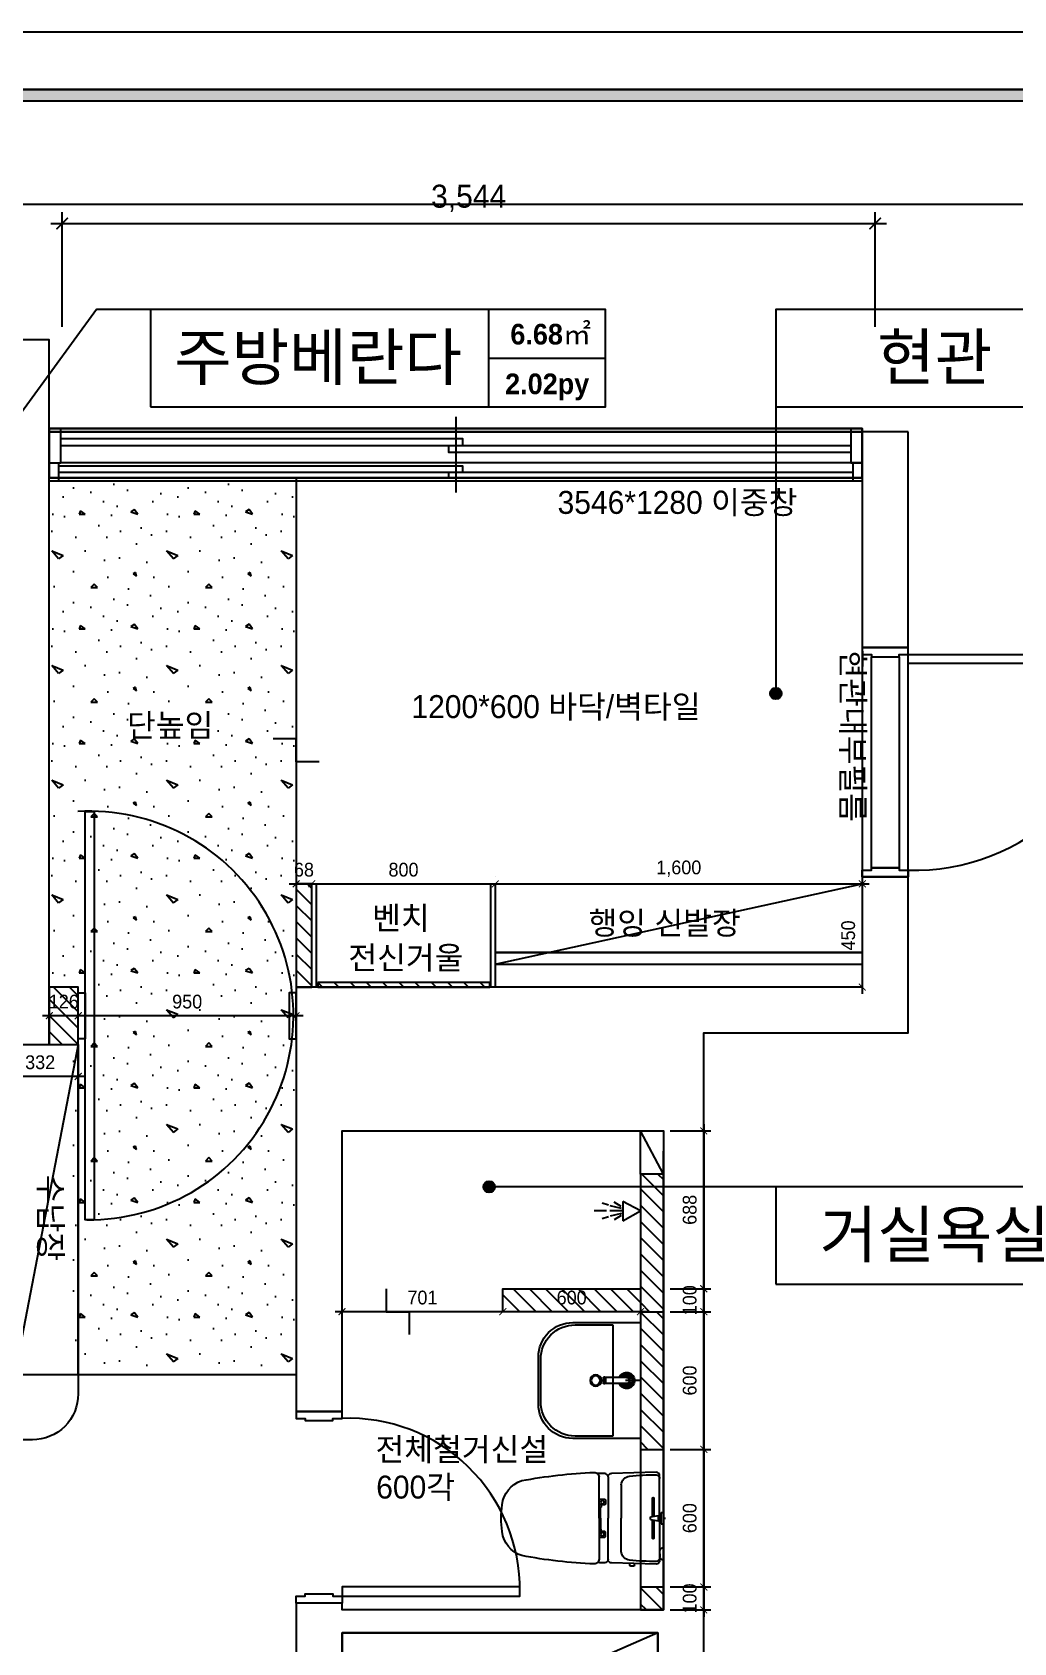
# Model space of a CAD drawing. Header units: inches. Extents: x 262342 to 305842, y 10210 to 38486.
# Drawn here: x 274748 to 279027, y 30966 to 37986 of the extents above; entities that cross this region are included whole.
import ezdxf
from ezdxf.enums import TextEntityAlignment as Align

# ---------------------------------------------------------------- set-up
doc = ezdxf.new("R2010")
doc.units = ezdxf.units.IN
doc.header["$LTSCALE"] = 50
doc.header["$MEASUREMENT"] = 0
doc.linetypes.add('HID', pattern=[2.5, 1.5, -1])
doc.linetypes.add('HIDDEN', pattern=[0.375, 0.25, -0.125])
for name, color, linetype in [('0-ELC TEXT', 7, 'Continuous'), ('03-TEXT', 3, 'Continuous'), ('03-WAL NEW', 3, 'Continuous'), ('06-FUR', 6, 'Continuous'), ('06-LIGHT', 4, 'Continuous'), ('07-DIM', 5, 'Continuous'), ('07-DIM WAL', 5, 'Continuous'), ('2CONTINUOUS', 2, 'Continuous'), ('3.기호.계단선', 30, 'Continuous'), ('BATH', 4, 'Continuous'), ('C-WIN', 4, 'Continuous'), ('CO-BATH', 6, 'Continuous'), ('CO-DO-FR', 7, 'Continuous'), ('CO-DOOR', 8, 'Continuous'), ('fin', 5, 'Continuous'), ('FORM(YOURNAME)-1', 1, 'Continuous'), ('FORM(YOURNAME)-11', 1, 'Continuous'), ('HAT', 8, 'Continuous'), ('HL', 6, 'HIDDEN'), ('TOILET-1', 6, 'Continuous')]:
    doc.layers.add(name, color=color, linetype=linetype)
doc.styles.add('HY 울릉도 L', font='')
doc.styles.add('YOURNAME', font='HY울릉도M.TTF')
doc.styles.add('넥슨고딕', font='NEXONLv1GothicBold.ttf')
doc.styles.add('코레일둥고', font='Korail_Round_Gothic_Medium.ttf')
doc.styles.get('HY 울릉도 L').set_extended_font_data('HY울릉도L')
doc.dimstyles.new('30', dxfattribs={"dimscale": 30, "dimtxt": 2, "dimasz": 1, "dimexe": 1, "dimexo": 1, "dimgap": 1, "dimtad": 1, "dimdec": 0, "dimrnd": 0.05, "dimdsep": 46, "dimlunit": 6, "dimtxsty": 'HY 울릉도 L', "dimblk": 'ARCHTICK', "dimcen": 2.5, "dimdle": 1, "dimclrd": 133, "dimclre": 133, "dimclrt": 30, "dimadec": 0, "dimazin": 0, "dimtfac": 1, "dimtdec": 0, "dimtix": 1, "dimtmove": 2, "dimatfit": 3, "dimldrblk": 'ARCHTICK', "dimfxl": 1, "dimlwd": -1, "dimlwe": -1, "dimarcsym": 0})
doc.dimstyles.new('50', dxfattribs={"dimscale": 50, "dimtxt": 2, "dimasz": 1, "dimexe": 1, "dimexo": 1, "dimgap": 1, "dimtad": 1, "dimdec": 0, "dimrnd": 0.05, "dimdsep": 46, "dimlunit": 6, "dimtxsty": 'HY 울릉도 L', "dimblk": 'ARCHTICK', "dimcen": 2.5, "dimdle": 1, "dimclrd": 133, "dimclre": 133, "dimclrt": 30, "dimadec": 0, "dimazin": 0, "dimtfac": 1, "dimtdec": 0, "dimtix": 1, "dimtmove": 2, "dimatfit": 3, "dimldrblk": 'ARCHTICK', "dimfxl": 1, "dimlwd": -1, "dimlwe": -1, "dimarcsym": 0})
pattern_1 = [(315, (259779.454, 32320.93), (35.35534, 35.35534), [])]
pattern_2 = [(315, (259779.454, 32420.93), (35.35534, 35.35534), [])]
pattern_3 = [(315, (259797.454, 32320.93), (35.35534, 35.35534), [])]

# ---------------------------------------------------------------- blocks, each defined once
blk = doc.blocks.new('FORM-ELEVATION')
at = {"layer": 'FORM(YOURNAME)-11'}
h = blk.add_hatch(color=256, dxfattribs=at)
h.dxf.hatch_style = 1
h.paths.add_polyline_path([(-10309, 35708), (71691, 35708), (71691, 35508), (-10309, 35508)])
h.paths.add_polyline_path([(-10309, -21492), (71691, -21492), (71691, -21692), (-10309, -21692)])
at = {"layer": 'Defpoints', "color": 158}
for points in [[(-10309, -21692), (71691, -21692), (71691, 35708), (-10309, 35708)], [(-8309, 33708), (61071, 33708), (61071, -19692), (-8309, -19692)]]:
    blk.add_lwpolyline(points, close=True, dxfattribs=at)
at = {"layer": 'FORM(YOURNAME)-11', "color": 250}
blk.add_lwpolyline([(-11309, -22692), (72691, -22692), (72691, 36708), (-11309, 36708)], close=True, dxfattribs=at)
at = {"layer": 'FORM(YOURNAME)-11'}
blk.add_lwpolyline([(-10309, 35708), (71691, 35708), (71691, 35508), (-10309, 35508)], close=True, dxfattribs=at)
at = {"layer": 'FORM(YOURNAME)-11', "color": 3, "style": 'YOURNAME'}
for tag, height, p in [('1', 450, (71041, -1219)), ('2', 450, (71041, -1863)), ('3', 450, (71041, -3150)), ('4', 450, (71041, -5081)), ('5', 515, (71041, -7398)), ('6', 515, (71041, -9650)), ('7', 515, (71041, -11903)), ('8', 515, (71041, -14155)), ('9', 515, (71041, -16408)), ('10', 515, (66791, -18596)), ('11', 515, (71041, -18660)), ('12', 515, (66791, -20848)), ('13', 515, (71041, -20848))]:
    blk.add_attdef(tag, text='', height=height, dxfattribs=at).set_placement(p, align=Align.MIDDLE_RIGHT)
blk = doc.blocks.new('_ArchTick')
at = {"color": 0, "linetype": 'ByBlock', "const_width": 0.15}
blk.add_lwpolyline([(-0.5, -0.5), (0.5, 0.5)], dxfattribs=at)
blk = doc.blocks.new('*D1011')
at = {"layer": '07-DIM', "color": 133}
for p, q in [((274829, 37152), (278473, 37152)), ((274879, 36702), (274879, 37202)), ((278423, 36702), (278423, 37202))]:
    blk.add_line(p, q, dxfattribs=at)
at = {"layer": 'Defpoints', "color": 0}
for p in [(278423, 37152), (274879, 36652), (278423, 36652)]:
    blk.add_point(p, dxfattribs=at)
at = {"layer": '07-DIM', "color": 133, "xscale": 50, "yscale": 50, "zscale": 50, "rotation": 180}
blk.add_blockref('_ArchTick', (274879, 37152), dxfattribs=at)
at = {"layer": '07-DIM', "color": 133, "xscale": 50, "yscale": 50, "zscale": 50}
blk.add_blockref('_ArchTick', (278423, 37152), dxfattribs=at)
at = {"layer": '07-DIM', "color": 30, "insert": (276651, 37262), "char_height": 100, "attachment_point": 5, "style": 'HY 울릉도 L'}
blk.add_mtext('3,544', dxfattribs=at)
blk = doc.blocks.new('vudausseh')
at = {"layer": '2CONTINUOUS'}
for points in [[(273935, 36645.5), (273935, 36445.5), (274670, 36445.5), (274670, 35087.5), (274135, 35087.5), (274135, 34867.5), (274357, 34867.5), (274357, 32070.5), (273307, 32070.5), (273307, 31850.5), (274617, 31850.5), (274617, 33574), (274823, 33574), (274823, 36645.5), (273935, 36645.5)], [(278567, 34304), (278367, 34304), (278367, 33824), (275899, 33824), (275899, 31974), (276099, 31974), (276099, 33197), (277500, 33197), (277500, 31109), (276099, 31109), (276099, 31139), (275899, 31139), (275899, 30409), (276099, 30409), (276099, 31009), (277476, 31009), (277476, 26152), (277676, 26152), (277676, 33624), (278567, 33624), (278567, 34304)]]:
    blk.add_lwpolyline(points, dxfattribs=at)
blk.add_lwpolyline([(278567, 36244), (278367, 36244), (278367, 35304), (278567, 35304)], close=True, dxfattribs=at)
at = {"layer": '3.기호.계단선', "color": 7}
blk.add_line((275899, 32134), (274617, 32134), dxfattribs=at)
at = {"layer": 'C-WIN'}
for p, q in [((276595, 36309), (276595, 35979)), ((278317, 36259), (274873, 36259)), ((278317, 36109), (274873, 36109)), ((278367, 36109), (274873, 36109)), ((278327, 36029), (274863, 36029))]:
    blk.add_line(p, q, dxfattribs=at)
for points in [[(278367, 36029), (274823, 36029), (274823, 36259), (278367, 36259)], [(278367, 36244), (274823, 36244), (274823, 36044), (278367, 36044)], [(274823, 36244), (278367, 36244), (278367, 36044), (274823, 36044)]]:
    blk.add_lwpolyline(points, close=True, dxfattribs=at)
for points in [[(274823, 36109), (274873, 36109), (274873, 36259), (274823, 36259), (274823, 36209)], [(278367, 36209), (278367, 36259), (278317, 36259), (278317, 36109), (278367, 36109)], [(274873, 36184), (276625, 36184), (276625, 36214), (274873, 36214)], [(278317, 36154), (276565, 36154), (276565, 36184), (278317, 36184)], [(274863, 36109), (274863, 36029), (274823, 36029)], [(274863, 36069), (276625, 36069), (276625, 36094), (274863, 36094)], [(278367, 36029), (278327, 36029), (278327, 36109)], [(278327, 36044), (276565, 36044), (276565, 36069), (278327, 36069)]]:
    blk.add_lwpolyline(points, dxfattribs=at)
at = {"layer": 'CO-DO-FR'}
for points in [[(278367, 34304), (278567, 34304), (278567, 35304), (278367, 35304)], [(278567, 35304), (278367, 35304), (278367, 35274), (278407, 35274), (278407, 35264), (278527, 35264), (278527, 35274), (278567, 35274), (278567, 35304)], [(278527, 34344), (278407, 34344), (278407, 35264), (278527, 35264)], [(278567, 34304), (278367, 34304), (278367, 34334), (278407, 34334), (278407, 34344), (278527, 34344), (278527, 34334), (278567, 34334), (278567, 34304)], [(276099, 31974), (275899, 31974), (275899, 31944), (275939, 31944), (275939, 31934), (276059, 31934), (276059, 31944), (276099, 31944), (276099, 31974)], [(276099, 31139), (275899, 31139), (275899, 31169), (275939, 31169), (275939, 31179), (276059, 31179), (276059, 31169), (276099, 31169), (276099, 31139)]]:
    blk.add_lwpolyline(points, close=True, dxfattribs=at)
at = {"layer": 'CO-DOOR'}
for points in [[(279507, 35234), (278567, 35234), (278567, 35274), (279507, 35274)], [(276874, 31209), (276099, 31209), (276099, 31169), (276874, 31169)]]:
    blk.add_lwpolyline(points, close=True, dxfattribs=at)
for centre, radius, start, end in [((278596.6, 35244), 910.5, 268.13858, 0.6293), ((276128.5, 31199), 745.6, 359.23151, 92.26634)]:
    blk.add_arc(centre, radius, start, end, dxfattribs=at)
at = {"layer": '0-ELC TEXT', "style": '코레일둥고'}
blk.add_text('3546*1280 이중창 ', height=100, dxfattribs=at).set_placement((277038.5, 35886.5))
blk = doc.blocks.new('A$C4B2D31F0')
for p, q in [((168.9, 707.3), (216.9, 707.3)), ((192.9, 707.3), (192.9, 716))]:
    blk.add_line(p, q)
at = {"layer": 'fin', "color": 4}
for p, q in [((185, 690.9), (20.4, 690.9)), ((37.2, 692.3), (24.7, 692.3)), ((37.2, 692.3), (49.7, 692.3)), ((200.9, 690.9), (365.5, 690.9)), ((47.7, 523.7), (192.9, 523.7)), ((338.2, 523.7), (192.9, 523.7)), ((12.6, 465.9), (192.9, 465.9)), ((192.9, 426.6), (13.7, 426.6)), ((373.3, 465.9), (192.9, 465.9)), ((192.9, 426.6), (372.2, 426.6))]:
    blk.add_line(p, q, dxfattribs=at)
for points in [[(20.4, 690.9), (7.9, 690.9, 0.421209), (-7.1, 675.5), (-2.4, 480.5, 0.001659)], [(365.5, 690.9), (378, 690.9, -0.421209), (392.9, 675.5), (388.3, 480.5, -0.001659)], [(12.6, 465.9, 0.371724), (-1.8, 451.2, 0.003515), (-1, 420.3, 0.320541)], [(373.3, 465.9, -0.371724), (387.7, 451.2, -0.003515), (386.9, 420.3, -0.320541)]]:
    blk.add_lwpolyline(points, format="xyb", dxfattribs=at)
for centre, radius, start, end in [((24.7, 707.3), 15, 180, 270), ((49.7, 707.3), 15, 270, 0), ((1004.3, 663.1), 1000, 179.31159, 185.94375), ((20.4, 674.9), 16, 90, 179.31159), ((365.5, 674.9), 16, 0.68841, 90), ((-618.4, 663.1), 1000, 354.05625, 0.68841), ((49.4, 563.7), 40, 185.94375, 267.51291), ((336.5, 563.7), 40, 272.48709, 354.05625), ((13.7, 406.6), 20, 90, 182.3333), ((12.6, 480.9), 15, 181.36509, 270), ((372.2, 406.6), 20, 357.6667, 90), ((373.3, 480.9), 15, 270, 358.63491), ((2197.7, 495.6), 2205.9, 182.3333, 190.60807), ((-1811.8, 495.6), 2205.9, 349.39193, 357.6667), ((148.7, 128.9), 125.5, 198.2964, 263.42408), ((237.2, 128.9), 125.5, 276.57592, 341.7036), ((192.9, 405.9), 405.9, 261.69926, 270), ((192.9, 405.9), 405.9, 270, 278.30074)]:
    blk.add_arc(centre, radius, start, end, dxfattribs=at)
at = {"layer": 'HL', "linetype": 'Continuous'}
for p, q in [((168.9, 697.3), (168.9, 707.3)), ((216.9, 697.3), (216.9, 707.3)), ((106.4, 666.3), (184.4, 666.3)), ((106.4, 659.3), (185.5, 659.3)), ((168.9, 697.3), (216.9, 697.3)), ((186, 692.5), (180.6, 697.3)), ((181.6, 685.5), (186, 692.5)), ((187, 651.2), (181.6, 685.5)), ((181.6, 685.5), (204.3, 685.5)), ((186, 692.5), (199.9, 692.5)), ((187, 651.2), (198.9, 651.2)), ((198.9, 651.2), (204.3, 685.5)), ((199.9, 692.5), (205.3, 697.3)), ((204.3, 685.5), (199.9, 692.5)), ((200.4, 659.3), (279.4, 659.3)), ((201.4, 666.3), (279.4, 666.3)), ((-16, 576.9), (-16, 564.8)), ((-12, 580.9), (-4.8, 580.9)), ((-12, 560.8), (-4.3, 560.8)), ((192.9, 433.7), (146.6, 433.7)), ((192.9, 433.7), (239.3, 433.7))]:
    blk.add_line(p, q, dxfattribs=at)
for points in [[(110.4, 426.6), (110.4, 450.8, -0.414214), (114.4, 454.8), (130.9, 454.8, -0.414214), (134.9, 450.8), (134.9, 435.2), (134.9, 426.6)], [(134.9, 435.2), (144.6, 435.2, -0.414214), (146.6, 433.2), (146.6, 426.6)], [(251, 435.2), (241.3, 435.2, 0.414214), (239.3, 433.2), (239.3, 426.6)], [(275.5, 426.6), (275.5, 450.8, 0.414214), (271.5, 454.8), (255, 454.8, 0.414214), (251, 450.8), (251, 435.2), (251, 426.6)]]:
    blk.add_lwpolyline(points, format="xyb", dxfattribs=at)
for centre in [(122.9, 440.9), (262.9, 440.9)]:
    blk.add_circle(centre, 8, dxfattribs=at)
for centre, radius, start, end in [((106.4, 662.8), 3.5, 90, 270), ((279.4, 662.8), 3.5, 270, 90), ((-12, 576.9), 4, 90, 180), ((-12, 564.8), 4, 180, 270)]:
    blk.add_arc(centre, radius, start, end, dxfattribs=at)
blk = doc.blocks.new('B-003')
blk.add_line((0, 0), (0, -65))
at = {"layer": 'CO-BATH'}
for p, q in [((-252.5, 0), (-252.5, -295)), ((252.5, 0), (-252.5, 0)), ((252.5, -295), (252.5, 0)), ((-102.5, -445), (102.5, -445))]:
    blk.add_line(p, q, dxfattribs=at)
at = {"layer": 'CO-BATH', "color": 8}
for p, q in [((-12.5, -60), (-12.5, -150.5)), ((12.5, -60), (12.5, -150.5)), ((-242.5, -120), (-242.5, -285)), ((242.5, -120), (-242.5, -120)), ((242.5, -285), (242.5, -120)), ((-14.5, -155.5), (-14.5, -160.5)), ((-14.5, -160.5), (14.5, -160.5)), ((-13.5, -150.5), (-13.5, -155.5)), ((13.5, -150.5), (13.5, -155.5)), ((14.5, -155.5), (14.5, -160.5)), ((-92.5, -435), (92.5, -435))]:
    blk.add_line(p, q, dxfattribs=at)
at = {"layer": 'CO-BATH', "color": 251}
for p, q in [((-14.5, -155.5), (14.5, -155.5)), ((-13.5, -150.5), (13.5, -150.5))]:
    blk.add_line(p, q, dxfattribs=at)
at = {"layer": 'CO-BATH', "color": 8}
blk.add_circle((0, -195), 25, dxfattribs=at)
at = {"layer": 'CO-BATH', "color": 251}
blk.add_circle((0, -195), 20, dxfattribs=at)
at = {"layer": 'CO-BATH', "color": 8}
for centre, radius, start, end in [((0, -60), 35, 290.92481, 249.07514), ((0, -60), 12.5, 359.99998, 179.99998), ((-92.5, -285), 150, 180, 270), ((92.5, -285), 150, 270, 0)]:
    blk.add_arc(centre, radius, start, end, dxfattribs=at)
at = {"layer": 'CO-BATH', "color": 251}
for radius, start, end in [(30, 294.62429, 245.37566), (25, 299.99998, 239.99998), (18, 313.98294, 226.01701)]:
    blk.add_arc((0, -60), radius, start, end, dxfattribs=at)
at = {"layer": 'CO-BATH'}
for centre, start, end in [((-102.5, -295), 180, 270), ((102.5, -295), 270, 0)]:
    blk.add_arc(centre, 150, start, end, dxfattribs=at)
blk = doc.blocks.new('*D1148')
at = {"layer": '07-DIM WAL', "color": 133}
for p, q in [((276800, 32439), (276800, 32439)), ((277400, 32439), (277400, 32439)), ((277430, 32409), (276770, 32409))]:
    blk.add_line(p, q, dxfattribs=at)
at = {"layer": 'Defpoints', "color": 0}
for p in [(276800, 32409), (276800, 32409), (277400, 32409)]:
    blk.add_point(p, dxfattribs=at)
at = {"layer": '07-DIM WAL', "color": 133, "xscale": 30, "yscale": 30, "zscale": 30, "rotation": 180}
blk.add_blockref('_ArchTick', (276800, 32409), dxfattribs=at)
at = {"layer": '07-DIM WAL', "color": 133, "xscale": 30, "yscale": 30, "zscale": 30}
blk.add_blockref('_ArchTick', (277400, 32409), dxfattribs=at)
at = {"layer": '07-DIM WAL', "color": 30, "insert": (277100, 32470.3), "char_height": 60, "attachment_point": 5, "style": 'HY 울릉도 L'}
blk.add_mtext('600', dxfattribs=at)
blk = doc.blocks.new('*D1149')
at = {"layer": '07-DIM WAL', "color": 133}
for p, q in [((276099, 32439), (276099, 32439)), ((276800, 32439), (276800, 32439)), ((276830, 32409), (276069, 32409))]:
    blk.add_line(p, q, dxfattribs=at)
at = {"layer": 'Defpoints', "color": 0}
for p in [(276099, 32409), (276099, 32409), (276800, 32409)]:
    blk.add_point(p, dxfattribs=at)
at = {"layer": '07-DIM WAL', "color": 133, "xscale": 30, "yscale": 30, "zscale": 30, "rotation": 180}
blk.add_blockref('_ArchTick', (276099, 32409), dxfattribs=at)
at = {"layer": '07-DIM WAL', "color": 133, "xscale": 30, "yscale": 30, "zscale": 30}
blk.add_blockref('_ArchTick', (276800, 32409), dxfattribs=at)
at = {"layer": '07-DIM WAL', "color": 30, "insert": (276449.5, 32470.3), "char_height": 60, "attachment_point": 5, "style": 'HY 울릉도 L'}
blk.add_mtext('701', dxfattribs=at)
blk = doc.blocks.new('AC-8')
at = {"layer": 'BATH'}
for p, q in [((-50.8, 54), (-0.1, 142.7)), ((-0.1, 142.7), (45.4, 54)), ((45.4, 54), (-50.8, 54)), ((-24.7, 46.5), (-46.3, 12.2)), ((-13.5, 47.3), (-27.7, -7.9)), ((-1.6, 49.5), (-1.6, -10.8)), ((10.4, 47.3), (24.5, -7.9)), ((21.6, 46.5), (43.2, 12.2)), ((-31.4, -16.2), (-41.1, -49)), ((-1.6, -27.3), (-1.6, -88.5)), ((28.3, -16.2), (38, -49))]:
    blk.add_line(p, q, dxfattribs=at)
blk = doc.blocks.new('*D1150')
at = {"layer": '07-DIM WAL', "color": 133}
for p, q in [((277676, 33227), (277676, 32479)), ((277530, 33197), (277706, 33197)), ((277530, 32509), (277706, 32509))]:
    blk.add_line(p, q, dxfattribs=at)
at = {"layer": 'Defpoints', "color": 0}
for p in [(277500, 33197), (277500, 32509), (277676, 32509)]:
    blk.add_point(p, dxfattribs=at)
at = {"layer": '07-DIM WAL', "color": 133, "xscale": 30, "yscale": 30, "zscale": 30}
for p, rotation in [((277676, 33197), 90), ((277676, 32509), 270)]:
    blk.add_blockref('_ArchTick', p, dxfattribs=dict(at, rotation=rotation))
at = {"layer": '07-DIM WAL', "color": 30, "insert": (277614.697422, 32853), "char_height": 60, "attachment_point": 5, "rotation": 90, "style": 'HY 울릉도 L'}
blk.add_mtext('688', dxfattribs=at)
blk = doc.blocks.new('*D1151')
at = {"layer": '07-DIM WAL', "color": 133}
for p, q in [((277530, 32509), (277706, 32509)), ((277676, 32539), (277676, 32379)), ((277530, 32409), (277706, 32409))]:
    blk.add_line(p, q, dxfattribs=at)
at = {"layer": 'Defpoints', "color": 0}
for p in [(277500, 32509), (277500, 32409), (277676, 32409)]:
    blk.add_point(p, dxfattribs=at)
at = {"layer": '07-DIM WAL', "color": 133, "xscale": 30, "yscale": 30, "zscale": 30}
for p, rotation in [((277676, 32509), 270), ((277676, 32409), 90)]:
    blk.add_blockref('_ArchTick', p, dxfattribs=dict(at, rotation=rotation))
at = {"layer": '07-DIM WAL', "color": 30, "insert": (277614.7, 32459), "char_height": 60, "attachment_point": 5, "rotation": 90, "style": 'HY 울릉도 L'}
blk.add_mtext('100', dxfattribs=at)
blk = doc.blocks.new('*D1152')
at = {"layer": '07-DIM WAL', "color": 133}
for p, q in [((277676, 32439), (277676, 31779)), ((277530, 32409), (277706, 32409)), ((277530, 31809), (277706, 31809))]:
    blk.add_line(p, q, dxfattribs=at)
at = {"layer": 'Defpoints', "color": 0}
for p in [(277500, 32409), (277500, 31809), (277676, 31809)]:
    blk.add_point(p, dxfattribs=at)
at = {"layer": '07-DIM WAL', "color": 133, "xscale": 30, "yscale": 30, "zscale": 30}
for p, rotation in [((277676, 32409), 90), ((277676, 31809), 270)]:
    blk.add_blockref('_ArchTick', p, dxfattribs=dict(at, rotation=rotation))
at = {"layer": '07-DIM WAL', "color": 30, "insert": (277614.7, 32109), "char_height": 60, "attachment_point": 5, "rotation": 90, "style": 'HY 울릉도 L'}
blk.add_mtext('600', dxfattribs=at)
blk = doc.blocks.new('*D1153')
at = {"layer": '07-DIM WAL', "color": 133}
for p, q in [((277530, 31809), (277706, 31809)), ((277676, 31839), (277676, 31179)), ((277530, 31209), (277706, 31209))]:
    blk.add_line(p, q, dxfattribs=at)
at = {"layer": 'Defpoints', "color": 0}
for p in [(277500, 31809), (277500, 31209), (277676, 31209)]:
    blk.add_point(p, dxfattribs=at)
at = {"layer": '07-DIM WAL', "color": 133, "xscale": 30, "yscale": 30, "zscale": 30}
for p, rotation in [((277676, 31809), 90), ((277676, 31209), 270)]:
    blk.add_blockref('_ArchTick', p, dxfattribs=dict(at, rotation=rotation))
at = {"layer": '07-DIM WAL', "color": 30, "insert": (277614.7, 31509), "char_height": 60, "attachment_point": 5, "rotation": 90, "style": 'HY 울릉도 L'}
blk.add_mtext('600', dxfattribs=at)
blk = doc.blocks.new('*D1154')
at = {"layer": '07-DIM WAL', "color": 133}
for p, q in [((277530, 31209), (277706, 31209)), ((277676, 31239), (277676, 31079)), ((277530, 31109), (277706, 31109))]:
    blk.add_line(p, q, dxfattribs=at)
at = {"layer": 'Defpoints', "color": 0}
for p in [(277500, 31209), (277500, 31109), (277676, 31109)]:
    blk.add_point(p, dxfattribs=at)
at = {"layer": '07-DIM WAL', "color": 133, "xscale": 30, "yscale": 30, "zscale": 30}
for p, rotation in [((277676, 31209), 270), ((277676, 31109), 90)]:
    blk.add_blockref('_ArchTick', p, dxfattribs=dict(at, rotation=rotation))
at = {"layer": '07-DIM WAL', "color": 30, "insert": (277614.7, 31159), "char_height": 60, "attachment_point": 5, "rotation": 90, "style": 'HY 울릉도 L'}
blk.add_mtext('100', dxfattribs=at)
blk = doc.blocks.new('*D1157')
at = {"layer": '07-DIM WAL', "color": 133}
for p, q in [((275937, 34274), (276797, 34274)), ((275967, 34304), (275967, 34304)), ((276767, 34304), (276767, 34304))]:
    blk.add_line(p, q, dxfattribs=at)
at = {"layer": 'Defpoints', "color": 0}
for p in [(275967, 34274), (276767, 34274), (276767, 34274)]:
    blk.add_point(p, dxfattribs=at)
at = {"layer": '07-DIM WAL', "color": 133, "xscale": 30, "yscale": 30, "zscale": 30, "rotation": 180}
blk.add_blockref('_ArchTick', (275967, 34274), dxfattribs=at)
at = {"layer": '07-DIM WAL', "color": 133, "xscale": 30, "yscale": 30, "zscale": 30}
blk.add_blockref('_ArchTick', (276767, 34274), dxfattribs=at)
at = {"layer": '07-DIM WAL', "color": 30, "insert": (276367, 34335.302578), "char_height": 60, "attachment_point": 5, "style": 'HY 울릉도 L'}
blk.add_mtext('800', dxfattribs=at)
blk = doc.blocks.new('*D1158')
at = {"layer": '07-DIM WAL', "color": 133}
for p, q in [((276737, 34274), (278397, 34274)), ((276767, 34304), (276767, 34304)), ((278367, 34304), (278367, 34304))]:
    blk.add_line(p, q, dxfattribs=at)
at = {"layer": 'Defpoints', "color": 0}
for p in [(276767, 34274), (278367, 34274), (278367, 34274)]:
    blk.add_point(p, dxfattribs=at)
at = {"layer": '07-DIM WAL', "color": 133, "xscale": 30, "yscale": 30, "zscale": 30, "rotation": 180}
blk.add_blockref('_ArchTick', (276767, 34274), dxfattribs=at)
at = {"layer": '07-DIM WAL', "color": 133, "xscale": 30, "yscale": 30, "zscale": 30}
blk.add_blockref('_ArchTick', (278367, 34274), dxfattribs=at)
at = {"layer": '07-DIM WAL', "color": 30, "insert": (277567, 34339.9), "char_height": 60, "attachment_point": 5, "style": 'HY 울릉도 L'}
blk.add_mtext('1,600', dxfattribs=at)
blk = doc.blocks.new('*D1159')
at = {"layer": '07-DIM WAL', "color": 133}
for p, q in [((278337, 34274), (278337, 34274)), ((278367, 34304), (278367, 33794)), ((278337, 33824), (278337, 33824))]:
    blk.add_line(p, q, dxfattribs=at)
at = {"layer": 'Defpoints', "color": 0}
for p in [(278367, 34274), (278367, 33824), (278367, 33824)]:
    blk.add_point(p, dxfattribs=at)
at = {"layer": '07-DIM WAL', "color": 133, "xscale": 30, "yscale": 30, "zscale": 30}
for p, rotation in [((278367, 34274), 90), ((278367, 33824), 270)]:
    blk.add_blockref('_ArchTick', p, dxfattribs=dict(at, rotation=rotation))
at = {"layer": '07-DIM WAL', "color": 30, "insert": (278305.697422, 34049), "char_height": 60, "attachment_point": 5, "rotation": 90, "style": 'HY 울릉도 L'}
blk.add_mtext('450', dxfattribs=at)
blk = doc.blocks.new('*D1438')
at = {"layer": '07-DIM WAL', "color": 133}
for p, q in [((275929, 33699), (274919, 33699)), ((274949, 33729), (274949, 33729)), ((275899, 33729), (275899, 33729))]:
    blk.add_line(p, q, dxfattribs=at)
at = {"layer": 'Defpoints', "color": 0}
for p in [(274949, 33699), (274949, 33699), (275899, 33699)]:
    blk.add_point(p, dxfattribs=at)
at = {"layer": '07-DIM WAL', "color": 133, "xscale": 30, "yscale": 30, "zscale": 30, "rotation": 180}
blk.add_blockref('_ArchTick', (274949, 33699), dxfattribs=at)
at = {"layer": '07-DIM WAL', "color": 133, "xscale": 30, "yscale": 30, "zscale": 30}
blk.add_blockref('_ArchTick', (275899, 33699), dxfattribs=at)
at = {"layer": '07-DIM WAL', "color": 30, "insert": (275424, 33760.3), "char_height": 60, "attachment_point": 5, "style": 'HY 울릉도 L'}
blk.add_mtext('950', dxfattribs=at)
blk = doc.blocks.new('*D1439')
at = {"layer": '07-DIM WAL', "color": 133}
for p, q in [((274617, 33544), (274617, 33404.5)), ((274949, 33544), (274949, 33404.5)), ((274979, 33434.5), (274587, 33434.5))]:
    blk.add_line(p, q, dxfattribs=at)
at = {"layer": 'Defpoints', "color": 0}
for p in [(274617, 33574), (274949, 33574), (274617, 33434.5)]:
    blk.add_point(p, dxfattribs=at)
at = {"layer": '07-DIM WAL', "color": 133, "xscale": 30, "yscale": 30, "zscale": 30, "rotation": 180}
blk.add_blockref('_ArchTick', (274617, 33434.5), dxfattribs=at)
at = {"layer": '07-DIM WAL', "color": 133, "xscale": 30, "yscale": 30, "zscale": 30}
blk.add_blockref('_ArchTick', (274949, 33434.5), dxfattribs=at)
at = {"layer": '07-DIM WAL', "color": 30, "insert": (274783, 33495.8), "char_height": 60, "attachment_point": 5, "style": 'HY 울릉도 L'}
blk.add_mtext('332', dxfattribs=at)
blk = doc.blocks.new('*D1440')
at = {"layer": '07-DIM WAL', "color": 133}
for p, q in [((274979, 33699), (274793, 33699)), ((274823, 33729), (274823, 33729)), ((274949, 33729), (274949, 33729))]:
    blk.add_line(p, q, dxfattribs=at)
at = {"layer": 'Defpoints', "color": 0}
for p in [(274823, 33699), (274823, 33699), (274949, 33699)]:
    blk.add_point(p, dxfattribs=at)
at = {"layer": '07-DIM WAL', "color": 133, "xscale": 30, "yscale": 30, "zscale": 30}
blk.add_blockref('_ArchTick', (274823, 33699), dxfattribs=at)
at = {"layer": '07-DIM WAL', "color": 133, "xscale": 30, "yscale": 30, "zscale": 30, "rotation": 180}
blk.add_blockref('_ArchTick', (274949, 33699), dxfattribs=at)
at = {"layer": '07-DIM WAL', "color": 30, "insert": (274886, 33760.3), "char_height": 60, "attachment_point": 5, "style": 'HY 울릉도 L'}
blk.add_mtext('126', dxfattribs=at)
blk = doc.blocks.new('*D1480')
at = {"layer": '07-DIM WAL', "color": 133}
for p, q in [((275869, 34274), (275997, 34274)), ((275899, 34304), (275899, 34304)), ((275967, 34304), (275967, 34304))]:
    blk.add_line(p, q, dxfattribs=at)
at = {"layer": 'Defpoints', "color": 0}
for p in [(275899, 34274), (275967, 34274), (275967, 34274)]:
    blk.add_point(p, dxfattribs=at)
at = {"layer": '07-DIM WAL', "color": 133, "xscale": 30, "yscale": 30, "zscale": 30}
blk.add_blockref('_ArchTick', (275899, 34274), dxfattribs=at)
at = {"layer": '07-DIM WAL', "color": 133, "xscale": 30, "yscale": 30, "zscale": 30, "rotation": 180}
blk.add_blockref('_ArchTick', (275967, 34274), dxfattribs=at)
at = {"layer": '07-DIM WAL', "color": 30, "insert": (275933, 34335.302578), "char_height": 60, "attachment_point": 5, "style": 'HY 울릉도 L'}
blk.add_mtext('68', dxfattribs=at)

msp = doc.modelspace()

# ---------------------------------------------------------------- hatches: boundary and pattern name
at = {"layer": '03-TEXT'}
h = msp.add_hatch(color=7, dxfattribs=at)
h.dxf.hatch_style = 1
edge = h.paths.add_edge_path()
edge.add_arc((277990, 35103.7), 25, 90, 450)
h = msp.add_hatch(color=7, dxfattribs=at)
h.dxf.hatch_style = 1
edge = h.paths.add_edge_path()
edge.add_arc((277990, 35103.7), 25, 90, 450)
h = msp.add_hatch(color=7, dxfattribs=at)
h.dxf.hatch_style = 1
edge = h.paths.add_edge_path()
edge.add_arc((276740.5, 32953.5), 25, 0, 360)
h = msp.add_hatch(color=7, dxfattribs=at)
h.dxf.hatch_style = 1
edge = h.paths.add_edge_path()
edge.add_arc((276740.5, 32953.5), 25, 0, 360)
at = {"layer": '03-WAL NEW'}
h = msp.add_hatch(dxfattribs=at)
h.set_pattern_fill('_USER', color=256, scale=50, angle=315, pattern_type=0)
h.set_pattern_definition(pattern_3)
h.paths.add_polyline_path([(275967, 34274), (275899, 34274), (275899, 33824), (275967, 33824)])
h = msp.add_hatch(dxfattribs=at)
h.set_pattern_fill('_USER', color=256, scale=50, angle=315, pattern_type=0)
h.set_pattern_definition(pattern_3)
h.paths.add_polyline_path([(274823, 33574), (274949, 33574), (274949, 33824), (274823, 33824)])
h = msp.add_hatch(dxfattribs=at)
h.set_pattern_fill('_USER', color=256, scale=50, angle=315, style=0, pattern_type=0)
h.set_pattern_definition(pattern_1)
h.paths.add_polyline_path([(277500, 33009), (277400, 33009), (277400, 32409), (277500, 32409)])
h = msp.add_hatch(dxfattribs=at)
h.set_pattern_fill('_USER', color=256, scale=50, angle=315, pattern_type=0)
h.set_pattern_definition(pattern_1)
h.paths.add_polyline_path([(277400, 32409), (276800, 32409), (276800, 32509), (277400, 32509)])
at = {"layer": '3.기호.계단선'}
h = msp.add_hatch(dxfattribs=at)
h.set_pattern_fill('CONC', color=8, scale=500)
h.set_pattern_definition([(0, (267573.07, 21784.95), (0, 500), [0, -500]), (0, (267578.07, 21609.95), (0, 500), [0, -500]), (0, (267593.07, 21879.95), (0, 500), [0, -500]), (338.1986, (267333.07, 21724.95), (1500, -500), [53.852, -2638.731]), (216.8699, (267383.07, 21704.95), (1500, 1000), [25, -2475]), (130.6013, (267363.07, 21689.954), (2500, -3000), [46.098, -4563.675]), (206.565, (267198.07, 21629.95), (-500, -500), [11.18, -1106.854]), (326.3099, (267188.07, 21624.95), (1000, -500), [18.028, -1784.748]), (108.435, (267203.07, 21614.95), (-500, 1000), [15.811, -1565.327]), (225, (267518.07, 21579.95), (-1e-13, -500), [21.213, -685.894]), (0, (267503.07, 21564.95), (500, 500), [30, -470]), (135, (267533.07, 21564.95), (-500, 6e-14), [21.213, -685.894]), (251.565, (267458.07, 21899.95), (500, 1000), [15.811, -1565.327]), (0, (267453.07, 21884.95), (500, 500), [25, -475]), (143.1301, (267478.07, 21884.95), (-1500, 1000), [25, -2475]), (213.6901, (267193.07, 21904.95), (1000, 500), [18.028, -1784.748]), (341.565, (267178.07, 21894.95), (-1000, 500), [31.623, -1549.516]), (126.8699, (267208.07, 21884.95), (1000, -1500), [25, -2475]), (0, (267338.07, 21884.95), (0, 500), [0, -500]), (0, (267203.07, 21754.95), (0, 500), [0, -500]), (0, (267343.07, 21569.95), (0, 500), [0, -500]), (0, (267478.07, 21724.95), (0, 500), [0, -500]), (0, (267333.07, 21809.95), (0, 500), [0, -500]), (0, (267223.07, 21824.95), (0, 500), [0, -500]), (0, (267268.07, 21794.95), (0, 500), [0, -500]), (0, (267248.07, 21674.95), (0, 500), [0, -500]), (0, (267128.07, 21694.95), (0, 500), [0, -500]), (0, (267133.07, 21809.95), (0, 500), [0, -500]), (0, (267118.07, 21919.95), (0, 500), [0, -500]), (0, (267273.07, 21939.95), (0, 500), [0, -500]), (0, (267383.07, 21959.95), (0, 500), [0, -500]), (0, (267558.07, 21939.95), (0, 500), [0, -500]), (0, (267438.07, 21784.95), (0, 500), [0, -500]), (0, (267388.07, 21874.95), (0, 500), [0, -500]), (0, (267428.07, 21634.95), (0, 500), [0, -500]), (0, (267278.07, 21609.95), (0, 500), [0, -500]), (0, (267428.07, 21499.95), (0, 500), [0, -500]), (0, (267263.07, 21529.95), (0, 500), [0, -500]), (0, (267103.07, 21514.95), (0, 500), [0, -500]), (0, (267163.07, 21489.95), (0, 500), [0, -500]), (0, (267168.07, 21559.95), (0, 500), [0, -500]), (0, (267503.07, 21479.95), (0, 500), [0, -500]), (0, (267563.07, 21684.95), (0, 500), [0, -500]), (0, (267538.07, 21834.95), (0, 500), [0, -500]), (0, (267308.07, 21474.95), (0, 500), [0, -500])])
h.paths.add_polyline_path([(274917, 32134), (274917, 33574), (274949, 33574), (274949, 33824), (274823, 33824), (274823, 36044), (275899, 36044), (275899, 32134)])
at = {"layer": '3.기호.계단선', "transparency": 33554687}
h = msp.add_hatch(dxfattribs=at)
h.set_pattern_fill('_USER', color=256, scale=50, angle=135, pattern_type=0)
h.set_pattern_definition([(135, (295620.546, 25107.07), (-35.35534, -35.35534), [])])
h.paths.add_polyline_path([(275994, 33844), (275994, 33824), (276744, 33824), (276744, 33844)])
at = {"layer": 'HAT', "transparency": 33554687}
h = msp.add_hatch(dxfattribs=at)
h.set_pattern_fill('_USER', color=256, scale=50, angle=315, style=0, pattern_type=0)
h.set_pattern_definition(pattern_2)
h.paths.add_polyline_path([(277500, 31809), (277500, 32409), (277400, 32409), (277400, 31809)])
h = msp.add_hatch(dxfattribs=at)
h.set_pattern_fill('_USER', color=256, scale=50, angle=315, pattern_type=0)
h.set_pattern_definition(pattern_2)
h.paths.add_polyline_path([(277400, 31109), (277500, 31109), (277500, 31209), (277400, 31209)])

# ---------------------------------------------------------------- linework, layer by layer
msp.add_line((276800, 32409), (276099, 32409))
for points in [[(275999, 34806), (275899, 34806), (275899, 34906), (275799, 34906)], [(276291.5, 32509), (276291.5, 32409), (276391.5, 32409), (276391.5, 32309)]]:
    msp.add_lwpolyline(points)
at = {"layer": '03-TEXT', "color": 7}
for p, q in [((276737.9, 36777.8), (276737.9, 36353.2)), ((276737.9, 36565.5), (277247.5, 36565.5)), ((277990, 36353.2), (277990, 35103.7)), ((277990, 32953.5), (276740.5, 32953.5))]:
    msp.add_line(p, q, dxfattribs=at)
msp.add_lwpolyline([(275263.5, 36777.8), (275029, 36777.8), (274442.5, 35975.5)], dxfattribs=at)
for points in [[(275263.5, 36353.2), (277247.5, 36353.2), (277247.5, 36777.8), (275263.5, 36777.8)], [(277990, 36353.2), (279974, 36353.2), (279974, 36777.8), (277990, 36777.8)], [(277990, 32529), (279974, 32529), (279974, 32953.5), (277990, 32953.5)]]:
    msp.add_lwpolyline(points, close=True, dxfattribs=at)
for centre in [(277990, 35103.7), (277990, 35103.7), (276740.5, 32953.5), (276740.5, 32953.5)]:
    msp.add_circle(centre, 25, dxfattribs=at)
at = {"layer": '03-WAL NEW'}
for points in [[(275967, 34274), (275899, 34274), (275899, 33824), (275967, 33824)], [(274823, 33574), (274949, 33574), (274949, 33824), (274823, 33824)]]:
    msp.add_lwpolyline(points, close=True, dxfattribs=at)
for points in [[(277500, 33009), (277400, 33009), (277400, 31109), (277500, 31109), (277500, 33109)], [(277400, 32409), (276800, 32409), (276800, 32509), (277400, 32509), (277400, 32409)], [(277400, 32409), (277500, 32409)], [(277400, 31809), (277500, 31809)], [(277400, 31209), (277500, 31209)]]:
    msp.add_lwpolyline(points, dxfattribs=at)
at = {"layer": '06-FUR'}
for p, q in [((275987, 33824), (275987, 34274)), ((276747, 33824), (276747, 34274)), ((276767, 34274), (276767, 33824)), ((276767, 33924), (278367, 34274)), ((276767, 33924), (278367, 33924)), ((274949, 33574), (274617, 31850.5)), ((277500, 33009), (277400, 33197)), ((277476, 31009), (276099, 30409))]:
    msp.add_line(p, q, dxfattribs=at)
msp.add_lwpolyline([(275967, 33824), (275967, 34274), (278367, 34274), (278367, 33824), (275967, 33824)], dxfattribs=at)
msp.add_lwpolyline([(274749, 31850.5), (274617, 31850.5), (274617, 33574), (274949, 33574), (274949, 32050.5, -0.414214)], format="xyb", close=True, dxfattribs=at)
for points in [[(277500, 33197), (277500, 33009), (277400, 33009), (277400, 33197)], [(276099, 30409), (277476, 30409), (277476, 31009), (276099, 31009)]]:
    msp.add_lwpolyline(points, close=True, dxfattribs=at)
at = {"layer": '06-LIGHT', "color": 10, "linetype": 'HID', "lineweight": 25, "const_width": 10}
msp.add_lwpolyline([(278367, 33974), (276767, 33974)], dxfattribs=at)
at = {"layer": '3.기호.계단선'}
for points in [[(274949, 32134), (274949, 33574), (274949, 33574), (274949, 33824), (274823, 33824), (274823, 36044), (275899, 36044), (275899, 32134), (274917, 32134)], [(275994, 33844), (275994, 33824), (276744, 33824), (276744, 33844), (275994, 33844)]]:
    msp.add_lwpolyline(points, dxfattribs=at)
at = {"layer": 'CO-DO-FR'}
for points in [[(274949, 33799), (274979, 33799), (274979, 33599), (274949, 33599)], [(275899, 33799), (275869, 33799), (275869, 33599), (275899, 33599)]]:
    msp.add_lwpolyline(points, close=True, dxfattribs=at)
at = {"layer": 'CO-DOOR'}
msp.add_lwpolyline([(275019, 34589), (275019, 32809), (274979, 32809), (274979, 34589)], close=True, dxfattribs=at)
msp.add_arc((274996.9, 33700.1), 890.3, 269.36119, 93.21484, dxfattribs=at)

# ---------------------------------------------------------------- block references
msp.add_blockref('vudausseh', (0, 0))
at = {"xscale": -1, "rotation": 270}
msp.add_blockref('A$C4B2D31F0', (276792.7, 31316.1), dxfattribs=at)
at = {"layer": '07-DIM WAL', "xscale": -1, "rotation": 270}
msp.add_blockref('B-003', (277400, 32109), dxfattribs=at)
at = {"layer": 'FORM(YOURNAME)-1', "xscale": 0.2500000000000001, "yscale": 0.2500000000000001, "zscale": 0.2500000000000001}
msp.add_blockref('FORM-ELEVATION', (265668.6, 28809), dxfattribs=at)
at = {"layer": 'TOILET-1', "linetype": 'Continuous', "xscale": -0.873786407766195, "yscale": 0.873786407766195, "zscale": 0.873786407766195, "rotation": 270}
msp.add_blockref('AC-8', (277275.3, 32849.3), dxfattribs=at)

# ---------------------------------------------------------------- texts
at = {"layer": '0-ELC TEXT', "style": '코레일둥고'}
for s, p in [('현관내부필름', (278275.5, 35296)), ('수납장', (274778.5, 33006))]:
    msp.add_text(s, height=100, rotation=270, dxfattribs=at).set_placement(p)
for s, p in [('1200*600 바닥/벽타일', (276401.5, 34996.5)), ('단높임', (275161.5, 34915)), ('벤치', (276230.2, 34075.2)), ('행잉 신발장', (277173.2, 34053.2)), ('전신거울', (276126.5, 33901.5)), ('전체철거신설', (276245, 31759)), ('600각', (276248, 31594.5))]:
    msp.add_text(s, height=100, dxfattribs=at).set_placement(p)
at = {"layer": '03-TEXT'}
for s, height, style, p in [('6.68㎡', 90, '넥슨고딕', (277008.7, 36624.8)), ('주방베란다', 200, '코레일둥고', (275994.3, 36469.9)), ('현관', 200, '코레일둥고', (278683.3, 36469.9)), ('2.02py', 90, '넥슨고딕', (276993.3, 36408.3)), ('거실욕실', 200, '코레일둥고', (278683.3, 32645.6))]:
    msp.add_text(s, height=height, dxfattribs=dict(at, style=style)).set_placement(p, align=Align.CENTER)

# ---------------------------------------------------------------- dimensions: what is measured, and where the dimension line sits
at = {"layer": '07-DIM'}
dim = msp.add_linear_dim(base=(278423, 37152), p1=(274879, 36652), p2=(278423, 36652), dimstyle='50', dxfattribs=at)
dim.commit()
dim.dimension.update_dxf_attribs({"geometry": '*D1011', "text_midpoint": (276651, 37262)})
at = {"layer": '07-DIM WAL'}
for base, p1, p2, picture, middle in [((275967, 34274), (275899, 34274), (275967, 34274), '*D1480', (275933, 34335.3)), ((274823, 33699), (274949, 33699), (274823, 33699), '*D1440', (274886, 33760.3)), ((274617, 33434.5), (274949, 33574), (274617, 33574), '*D1439', (274783, 33495.8)), ((276099, 32409), (276800, 32409), (276099, 32409), '*D1149', (276449.5, 32470.3)), ((276800, 32409), (277400, 32409), (276800, 32409), '*D1148', (277100, 32470.3))]:
    dim = msp.add_linear_dim(base=base, p1=p1, p2=p2, dimstyle='30', dxfattribs=at)
    dim.commit()
    dim.dimension.update_dxf_attribs({"geometry": picture, "text_midpoint": middle})
for base, p1, p2, picture, middle in [((276767, 34274), (275967, 34274), (276767, 34274), '*D1157', (276367, 34335.3)), ((278367, 34274), (276767, 34274), (278367, 34274), '*D1158', (277567, 34339.9)), ((274949, 33699), (275899, 33699), (274949, 33699), '*D1438', (275424, 33760.3))]:
    dim = msp.add_linear_dim(base=base, p1=p1, p2=p2, dimstyle='30', override={"dimtfill": 0}, dxfattribs=at)
    dim.commit()
    dim.dimension.update_dxf_attribs({"geometry": picture, "text_midpoint": middle})
for base, p1, p2, picture, middle in [((278367, 33824), (278367, 34274), (278367, 33824), '*D1159', (278305.7, 34049)), ((277676, 32509), (277500, 33197), (277500, 32509), '*D1150', (277614.7, 32853)), ((277676, 32409), (277500, 32509), (277500, 32409), '*D1151', (277614.7, 32459)), ((277676, 31809), (277500, 32409), (277500, 31809), '*D1152', (277614.7, 32109)), ((277676, 31209), (277500, 31809), (277500, 31209), '*D1153', (277614.7, 31509)), ((277676, 31109), (277500, 31209), (277500, 31109), '*D1154', (277614.7, 31159))]:
    dim = msp.add_linear_dim(base=base, p1=p1, p2=p2, angle=90, dimstyle='30', dxfattribs=at)
    dim.commit()
    dim.dimension.update_dxf_attribs({"geometry": picture, "text_midpoint": middle})

doc.saveas('drawing.dxf')
